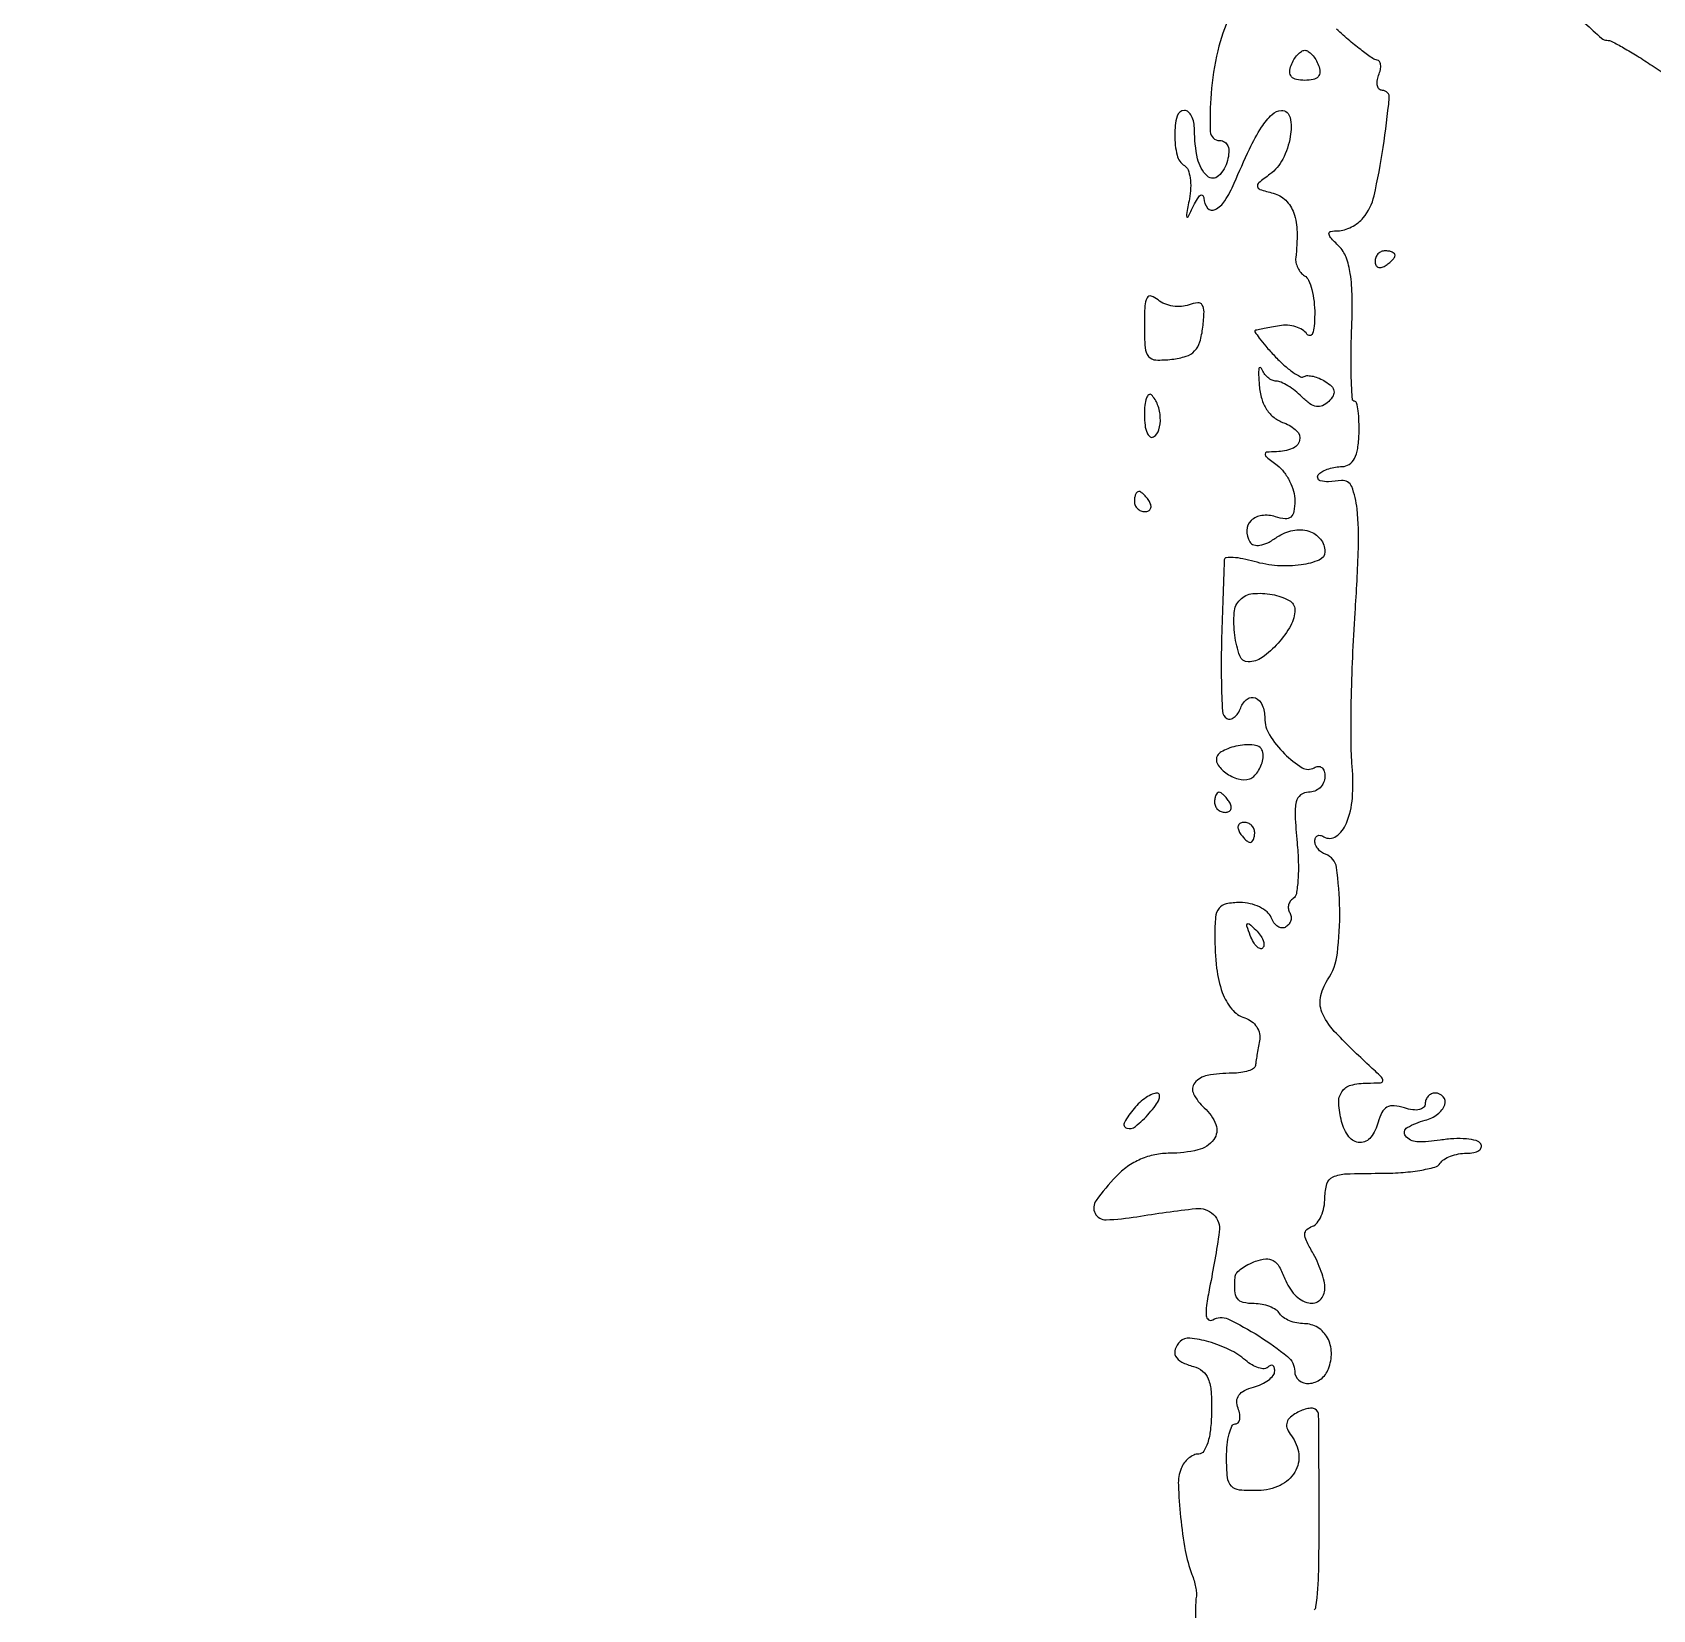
# Model space of a CAD drawing. Extents: x 0 to 4160, y 0 to 3120.
# Drawn here: x 1431.1 to 1592.7, y 1795.5 to 1952.8 of the extents above; entities that cross this region are included whole.
import ezdxf

# ---------------------------------------------------------------- set-up
doc = ezdxf.new("R2010")
doc.units = 0

msp = doc.modelspace()

# ---------------------------------------------------------------- linework, layer by layer
for points in [[(4159.499279, 606.274193, 0.000001), (4159.667734, 974.478125, 0.000057)], [(757.647081, 3119.740147, 0.000002), (520.492565, 3119.487217, 0.4139)], [(1964.75, 0.149832, 0.000016), (2717.930904, 0.232101, 0.000028), (3351.473438, 0.357111)], [(1584.280682, 1955.205322, 0.001581), (1587.584259, 1952.204133, 0.185668), (1588.115033, 1952, -0.118484), (1588.600513, 1951.883319, -0.009502), (1589.770447, 1951.25818, -0.012417), (1591.149096, 1950.44191, -0.009206), (1592.632487, 1949.474654, 0.017833), (1594.245923, 1948.461831, 0.015148)], [(1550.553172, 1954.403638, 0.058843), (1549.31445, 1950.953722, 0.036058), (1548.646087, 1946.678743, 0.032228), (1548.575964, 1942.902902, 0.400843), (1549.521258, 1942, -0.146151), (1550.012839, 1941.853174, -0.157137), (1550.326557, 1941.464095, -0.107739), (1550.423389, 1940.832807, -0.04837), (1550.289749, 1940, -0.136373), (1549.396551, 1938.464493, -0.401049), (1548.285219, 1938.453324, -0.153027), (1547.306087, 1940.186135, -0.052706), (1547, 1943.081787, 0.050159), (1546.926179, 1943.815806, 0.070137), (1546.70625, 1944.436525, 0.090276), (1546.381752, 1944.8541, 0.184582), (1546, 1945, 0.343681), (1545.254406, 1944.418865, 0.06191), (1545.02353, 1942.551241, 0.057192), (1545.25592, 1940.538072, 0.199598), (1546.00367, 1939.497732, -0.166123), (1546.353363, 1939.072289, -0.05338), (1546.560045, 1938.269833, -0.046466), (1546.612989, 1937.263426, -0.037615), (1546.488302, 1936.188715, 0.002496), (1546.193507, 1934.619574, 0.18577), (1546.240748, 1934.369403, 0.588173), (1546.369485, 1934.3754, 0.004863), (1546.914347, 1935.5, -0.024117), (1547.284406, 1936.19435, -0.099504), (1547.602458, 1936.545312, -0.382304), (1547.812845, 1936.525452, -0.17428), (1547.929715, 1936.25, 0.158097), (1548.309234, 1935.270839, 0.350064), (1549.042909, 1935.111416, 0.13524), (1550.034921, 1935.996233, 0.043885), (1550.961114, 1937.75, -0.010606), (1552.479329, 1941.155326, -0.033843), (1553.689954, 1943.328513, -0.052755), (1554.730832, 1944.612175, -0.198563), (1555.668909, 1945, -0.356896), (1556.530018, 1944.295627, -0.095005), (1556.54935, 1942.387998, -0.072069), (1555.799651, 1940.149696, -0.118636), (1554.515188, 1938.634764, 0.01222), (1553.409655, 1937.784153, 0.273358), (1553.27401, 1937.42033, 0.278856), (1553.528064, 1937.131078, 0.012606), (1554.85214, 1936.748917, -0.132348), (1556.089337, 1936.042278, -0.113781), (1556.890082, 1934.771001, -0.079809), (1557.227212, 1932.877819, -0.034958), (1557.091962, 1930.325407, 0.082717), (1557.112938, 1929.829006, 0.061612), (1557.291094, 1929.309489, 0.061323), (1557.591752, 1928.846479, 0.079872), (1557.97348, 1928.51639, -0.151958), (1558.368641, 1928.061835, -0.038913), (1558.693962, 1927.130977, -0.035995), (1558.915057, 1925.959054, -0.029836), (1558.984687, 1924.690983, -0.019972), (1558.93095, 1923.490613, -0.071499), (1558.758236, 1922.74434, -0.285509), (1558.500976, 1922.551037, -0.280173), (1558.209925, 1922.694574, 0.113821), (1557.773457, 1923.124493, 0.064506), (1557.093338, 1923.430124, 0.059219), (1556.287115, 1923.57284, 0.060355), (1555.475238, 1923.521085, -0.000115), (1554.687823, 1923.374547, -0.000143), (1553.955584, 1923.238666, -0.000116), (1553.34064, 1923.12488, -0.001083), (1553.075686, 1923.076511, 0.536209), (1553.014063, 1922.933954, 0.015906), (1553.457418, 1922.297154, 0.018511), (1554.11123, 1921.483686, 0.01004), (1554.971046, 1920.53082, 0.020831), (1555.907193, 1919.614031, 0.031471), (1556.800954, 1918.905401, 0.032335), (1557.555509, 1918.450215, 0.26381), (1557.943106, 1918.464837, -0.147906), (1558.293894, 1918.558114, -0.048904), (1558.827997, 1918.487459, -0.043683), (1559.438713, 1918.287402, -0.037443), (1560.039387, 1917.975658, -0.051766), (1560.661881, 1917.495509, -0.162098), (1560.906882, 1917.035008, -0.176494), (1560.816906, 1916.545682, -0.063626), (1560.377355, 1915.977355, -0.088314), (1559.772027, 1915.554975, -0.151917), (1559.167814, 1915.475043, -0.114998), (1558.505063, 1915.75446, -0.039375), (1557.707143, 1916.435714, 0.028633), (1557.035667, 1917.034393, 0.030276), (1556.312113, 1917.540491, 0.031764), (1555.63988, 1917.895886, 0.1061), (1555.154762, 1918, -0.110637), (1554.74104, 1918.09268, -0.066059), (1554.315286, 1918.367188, -0.061127), (1553.942554, 1918.772061, -0.063547), (1553.68451, 1919.25, 0.274702), (1553.537796, 1919.365396, 0.412369), (1553.418041, 1919.27399, 0.044528), (1553.38731, 1918.628932, 0.011156), (1553.454453, 1917.576349, 0.048659), (1553.702365, 1916.238717, 0.075566), (1554.1921, 1915.174654, 0.083641), (1554.931823, 1914.379155, 0.075268), (1555.917522, 1913.834807, -0.099581), (1557.184899, 1913.052844, -0.273448), (1557.469761, 1912.082778, -0.24348), (1556.751185, 1911.27315, -0.08733), (1555.190983, 1910.968197, 0.015166), (1554.191738, 1910.91906, 0.403678), (1554.030365, 1910.736541, 0.215958), (1554.177925, 1910.445142, 0.006842), (1555.25, 1909.607954, -0.068531), (1555.919831, 1908.93711, -0.04708), (1556.485938, 1908.021395, -0.047044), (1556.871221, 1907.014915, -0.067998), (1557, 1906.07237, -0.04063), (1556.912204, 1904.993707, -0.180122), (1556.60187, 1904.450252, -0.201395), (1556.037119, 1904.276761, -0.052023), (1555.084157, 1904.47329, 0.106735), (1553.710542, 1904.603715, 0.16367), (1552.639896, 1904.096453, 0.194311), (1552.206071, 1903.12508, 0.148519), (1552.506628, 1901.989276, 0.181113), (1552.917384, 1901.671223, 0.118273), (1553.522132, 1901.631807, 0.076228), (1554.309686, 1901.895006, 0.034093), (1555.247495, 1902.460799, -0.104221), (1556.804021, 1903.124988, -0.124374), (1558.39302, 1903.042527, -0.149372), (1559.555403, 1902.254314, -0.171237), (1560, 1900.994187, -0.305277), (1559.440945, 1900.163868, -0.061864), (1557.634136, 1899.679228, -0.052539), (1555.281961, 1899.60038, -0.052003), (1552.956568, 1900.012456, 0.020317), (1551.820854, 1900.288785, 0.035485), (1550.86056, 1900.411501, 0.043124), (1550.167972, 1900.390695, 0.369254), (1549.972998, 1900.180194, 0.002498), (1549.706551, 1892.500544, 0.011286), (1549.674635, 1888.015271, 0.011366), (1549.786546, 1885.085966, 0.243738), (1550.217431, 1884.36562, 0.18837), (1550.567864, 1884.301418, 0.11581), (1550.955677, 1884.47543, 0.084258), (1551.324408, 1884.870987, 0.053999), (1551.611848, 1885.430874, -0.135993), (1552.254421, 1886.299827, -0.274479), (1553.069877, 1886.404755, -0.20078), (1553.758091, 1885.690329, -0.092871), (1554, 1884.39917, 0.140685), (1554.480048, 1882.726825, 0.056056), (1555.977472, 1880.840869, 0.057959), (1557.720733, 1879.454221, 0.284778), (1558.92341, 1879.452665, -0.125389), (1559.333045, 1879.581222, -0.189064), (1559.684058, 1879.465253, -0.14849), (1559.920462, 1879.106898, -0.072209), (1560, 1878.559017, -0.103501), (1559.875525, 1877.964133, -0.098888), (1559.522001, 1877.457961, -0.096833), (1558.99389, 1877.118766, -0.094748), (1558.372771, 1877, 0.163951), (1557.583068, 1876.733902, 0.176076), (1557.143538, 1876.051479, 0.069237), (1557.026629, 1874.685289, 0.010727), (1557.228854, 1871.970072, -0.016997), (1557.350519, 1870.003959, -0.024395), (1557.313927, 1868.259303, -0.022011), (1557.155822, 1866.875565, -0.218229), (1556.839771, 1866.400973, 0.097797), (1556.547454, 1866.129443, 0.097644), (1556.3801, 1865.76703, 0.098231), (1556.36338, 1865.370067, 0.100294), (1556.5, 1865, -0.104919), (1556.633458, 1864.628053, -0.099144), (1556.608404, 1864.225866, -0.096456), (1556.428501, 1863.855496, -0.093453), (1556.121097, 1863.574842, -0.157716), (1555.728896, 1863.478565, -0.122565), (1555.308894, 1863.61591, -0.09613), (1554.923314, 1863.976296, -0.065363), (1554.63617, 1864.505744, 0.125641), (1554.230894, 1865.077797, 0.064059), (1553.487612, 1865.561062, 0.05746), (1552.542127, 1865.888895, 0.054797), (1551.531385, 1866, 0.047397), (1550.162043, 1865.869903, 0.182548), (1549.446065, 1865.430378, 0.141739), (1549.096154, 1864.547946, 0.025033), (1549.013655, 1862.75, 0.026668), (1549.203272, 1859.457374, 0.059516), (1549.77363, 1857.018587, 0.085345), (1550.711793, 1855.375903, 0.144564), (1552.013975, 1854.495565, -0.084658), (1552.691015, 1854.146316, -0.088744), (1553.201235, 1853.597109, -0.09189), (1553.477199, 1852.922546, -0.09911), (1553.482516, 1852.212445, 0.003382), (1553.350763, 1851.501822, 0.003288), (1553.227336, 1850.782718, 0.003244), (1553.127091, 1850.149148, 0.012193), (1553.076511, 1849.75, -0.235439), (1552.893223, 1849.460309, -0.056665), (1552.361538, 1849.215814, -0.046308), (1551.61733, 1849.045285, -0.031485), (1550.75, 1848.984687, 0.04216), (1548.274135, 1848.75857, 0.18174), (1547.023884, 1848.017772, 0.294885), (1546.91, 1846.914111, 0.091388), (1547.972834, 1845.524584, -0.116887), (1549.124293, 1843.850548, -0.259922), (1548.917089, 1842.367254, -0.173659), (1547.330592, 1841.328908, -0.058977), (1544.551869, 1841, 0.050268), (1543.047407, 1840.848364, 0.051426), (1541.615515, 1840.39967, 0.051564), (1540.308712, 1839.669616, 0.051071), (1539.174314, 1838.685549, 0.030656), (1537.186929, 1836.291735, 0.28452), (1537.087678, 1835.008873, 0.290216), (1538.187442, 1834.366414, 0.031456), (1541.25, 1834.670907, -0.012391), (1547.136406, 1835.483681, -0.224788), (1548.885097, 1834.885106, -0.239724), (1549.466405, 1833.177991, -0.014064), (1548.507034, 1827.605441, 0.012514), (1548.19258, 1825.812178, 0.061667), (1548.166575, 1824.787842, 0.228542), (1548.406149, 1824.394587, 0.289678), (1548.822468, 1824.390279, -0.254822), (1550.330506, 1824.472627, -0.029355), (1553.409824, 1822.777715, -0.030041), (1556.277751, 1820.721954, -0.223334), (1556.987621, 1819.25, 0.222192), (1557.417711, 1818.353203, 0.192396), (1558.420483, 1818.036199, 0.144833), (1559.596754, 1818.481136, 0.139672), (1560.361626, 1819.5, 0.096947), (1560.643998, 1821.114764, 0.11841), (1560.256905, 1822.594306, 0.132723), (1559.289084, 1823.62176, 0.138723), (1557.952028, 1824, -0.049465), (1557.20465, 1824.074119, -0.04742), (1556.475222, 1824.29375, -0.051141), (1555.869062, 1824.616623, -0.106804), (1555.5, 1825, 0.111412), (1555.123976, 1825.383556, 0.050262), (1554.49335, 1825.70625, 0.046318), (1553.729296, 1825.925923, 0.046881), (1552.940983, 1826, -0.054553), (1551.847735, 1826.119636, -0.190458), (1551.270679, 1826.509699, -0.143659), (1551.02261, 1827.271984, -0.027168), (1551.059667, 1828.75, -0.17469), (1551.212503, 1829.087445, -0.042602), (1551.681309, 1829.494059, -0.038554), (1552.332513, 1829.895337, -0.030226), (1553.092107, 1830.229776, -0.066212), (1554.106919, 1830.458928, -0.158927), (1554.849588, 1830.288664, -0.129569), (1555.445186, 1829.677513, -0.03789), (1556.007689, 1828.479776, 0.096053), (1556.997145, 1826.883321, 0.14781), (1558.388498, 1826.066336, 0.253737), (1559.503586, 1826.362418, 0.206428), (1560, 1827.513569, 0.059103), (1559.913598, 1828.241959, 0.023865), (1559.632812, 1829.20442, 0.023213), (1559.2285, 1830.222603, 0.027242), (1558.75, 1831.144222, -0.021008), (1558.152623, 1832.260569, -0.112809), (1558, 1832.928426, -0.209739), (1558.19751, 1833.378558, -0.099419), (1558.75, 1833.713987, 0.141837), (1559.228987, 1834.06267, 0.062308), (1559.632812, 1834.743588, 0.054557), (1559.907344, 1835.62532, 0.048246), (1560, 1836.583333, -0.073591), (1560.201783, 1837.946883, -0.218107), (1560.81286, 1838.63896, -0.095849), (1562.119586, 1838.940612, -0.008939), (1565.440983, 1839, 0.017115), (1567.570094, 1839.072902, 0.023783), (1569.465225, 1839.29375, 0.021638), (1570.967949, 1839.60908, 0.194165), (1571.5, 1840, -0.113876), (1571.879804, 1840.383658, -0.049743), (1572.523987, 1840.70625, -0.045713), (1573.307139, 1840.925948, -0.045566), (1574.118034, 1841, 0.045836), (1574.844084, 1841.066699, 0.09978), (1575.36094, 1841.274408, 0.177797), (1575.588229, 1841.581048, 0.213017), (1575.540694, 1841.934156, 0.194891), (1575.096368, 1842.259665, 0.039173), (1574.110205, 1842.427935, 0.036053), (1572.857101, 1842.451275, 0.026863), (1571.481677, 1842.303314, -0.046496), (1569.168206, 1842.14587, -0.230178), (1568.041439, 1842.728831, -0.449444), (1568.212759, 1843.557311, -0.066679), (1570, 1844.289749, 0.097331), (1571.23531, 1844.886211, 0.144351), (1571.948633, 1845.843889, 0.273809), (1571.804088, 1846.633543, 0.217128), (1571, 1847, 0.105903), (1570.618454, 1846.918269, 0.09931), (1570.29375, 1846.686455, 0.096189), (1570.076092, 1846.340076, 0.092573), (1570, 1845.932612, -0.209076), (1569.838231, 1845.562657, -0.138548), (1569.419022, 1845.349174, -0.0851), (1568.758505, 1845.33207, -0.04088), (1567.929827, 1845.522272, 0.053151), (1566.90011, 1845.732218, 0.150075), (1566.18889, 1845.585826, 0.150834), (1565.68459, 1845.066231, 0.05387), (1565.313196, 1844.08966, -0.100055), (1564.579108, 1842.590041, -0.239189), (1563.492274, 1842.069633, -0.23159), (1562.401806, 1842.634773, -0.09572), (1561.664869, 1844.173541, -0.049318), (1561.377539, 1845.986014, -0.162913), (1561.689246, 1847.137684, -0.18295), (1562.599045, 1847.789379, -0.065013), (1564.212027, 1848, 0.010917), (1565.560143, 1848.029439, 0.370403), (1565.776989, 1848.232725, 0.231536), (1565.652603, 1848.57683, 0.005746), (1564.40301, 1849.758315, -0.013406), (1561.144197, 1852.935463, -0.079994), (1559.785552, 1854.872665, -0.157878), (1559.558443, 1856.498265, -0.101769), (1560.264953, 1858.281616, 0.114989), (1561.243872, 1860.954516, 0.034527), (1561.475242, 1865.310225, 0.029897), (1561.157804, 1869.493705, 0.285806), (1560.064981, 1870.811673, -0.076196), (1559.657915, 1871.020423, -0.067579), (1559.312838, 1871.348994, -0.070367), (1559.079726, 1871.742833, -0.098804), (1559, 1872.14235, -0.103459), (1559.068869, 1872.471621, -0.179134), (1559.260466, 1872.67045, -0.165659), (1559.548069, 1872.705442, -0.086795), (1559.886693, 1872.570027, 0.301986), (1561.116879, 1872.610616, 0.142603), (1562.145903, 1873.914925, 0.076428), (1562.738486, 1876.421973, 0.04221), (1562.723273, 1879.576826, -0.021242), (1562.606529, 1882.07407, -0.00583), (1562.635764, 1886.012792, -0.005882), (1562.773611, 1890.480386, -0.006106), (1563.015476, 1894.88791, 0.008421), (1563.339015, 1901.328615, 0.033927), (1563.203338, 1905.262071, 0.066173), (1562.670945, 1907.49102, 0.347867), (1561.660105, 1908.0896, -0.022332), (1560.362714, 1907.972186, -0.081463), (1559.544464, 1908.068335, -0.282031), (1559.285723, 1908.350864, -0.249251), (1559.403913, 1908.737246, -0.081247), (1559.798872, 1909.021159, -0.037072), (1560.388997, 1909.261672, -0.035449), (1561.06273, 1909.427997, -0.040796), (1561.722109, 1909.487246, 0.144983), (1562.430459, 1909.703285, 0.128567), (1562.946487, 1910.278655, 0.081536), (1563.268143, 1911.273762, 0.029918), (1563.40153, 1912.750073, 0.015808), (1563.399879, 1913.996044, 0.026039), (1563.310463, 1915.045416, 0.024107), (1563.162522, 1915.834747, 0.347406), (1562.953238, 1916.000073, -0.395437), (1562.741438, 1916.198575, -0.005911), (1562.643738, 1918.045813, -0.012265), (1562.606665, 1920.293975, -0.007353), (1562.667414, 1922.964395, 0.011553), (1562.716733, 1926.402377, 0.035037), (1562.532674, 1928.733131, 0.053285), (1562.109246, 1930.355352, 0.1063), (1561.392748, 1931.464395, -0.011818), (1560.562981, 1932.334342, -0.172115), (1560.401135, 1932.72011, -0.384322), (1560.579606, 1932.941946, -0.03989), (1561.306127, 1933, 0.074243), (1561.939631, 1933.094588, 0.044558), (1562.645786, 1933.381135, 0.043558), (1563.313008, 1933.80094, 0.057415), (1563.831925, 1934.297482, 0.118835), (1564.900265, 1936.474753, 0.017596), (1565.804619, 1941.323028, 0.012128), (1566.423081, 1946.246208, 0.444029), (1565.741624, 1947, -0.187372), (1565.426037, 1947.122567, -0.146481), (1565.235814, 1947.440625, -0.098904), (1565.211086, 1947.925593, -0.055102), (1565.361626, 1948.5, 0.041058), (1565.530263, 1949.077015, 0.074012), (1565.557054, 1949.567986, 0.117134), (1565.445446, 1949.897639, 0.247467), (1565.218615, 1950.029313, -0.143009), (1564.788181, 1950.174281, -0.009591), (1563.725863, 1950.945804, -0.013182), (1562.483145, 1951.937822, -0.00946), (1561.146026, 1953.108118)], [(1558.954359, 1795.463056, 0.174493), (1559.105822, 1795.75, 0.031415), (1559.387866, 1799.388525, 0.004647), (1559.42664, 1806.762143, 0.001079), (1559.376465, 1814.861667, 0.257705), (1559.026176, 1815.483822, 0.148736), (1558.691205, 1815.572311, 0.048638), (1558.179412, 1815.503193, 0.043454), (1557.593555, 1815.310155, 0.037124), (1557.016556, 1815.010232, 0.065188), (1556.439727, 1814.540168, 0.149346), (1556.193159, 1814.042923, 0.145749), (1556.263704, 1813.484329, 0.061023), (1556.655501, 1812.826215, -0.137446), (1557.396406, 1811.001468, -0.165464), (1557.002646, 1809.20215, -0.147482), (1555.529863, 1807.872027, -0.104579), (1553.35, 1807.354057, -0.027165), (1551.495213, 1807.408657, -0.1826), (1550.678392, 1807.798168, -0.169915), (1550.291007, 1808.647333, -0.022849), (1550.2, 1810.637821, -0.024398), (1550.262908, 1811.926283, -0.038832), (1550.455156, 1813.01236, -0.045846), (1550.73267, 1813.785919, -0.291543), (1551.068615, 1814, 0.216945), (1551.349146, 1814.127732, 0.13704), (1551.506267, 1814.458149, 0.087192), (1551.50503, 1814.962047, 0.047538), (1551.338735, 1815.559655, -0.099857), (1551.217971, 1816.274517, -0.14976), (1551.420987, 1816.869135, -0.120177), (1551.97002, 1817.336542, -0.052619), (1552.870119, 1817.676286, 0.043425), (1553.685121, 1817.966945, 0.054306), (1554.374348, 1818.378099, 0.064396), (1554.84659, 1818.840615, 0.168361), (1555, 1819.283298, 0.067564), (1554.95188, 1819.637779, 0.198275), (1554.803526, 1819.828411, 0.237961), (1554.586382, 1819.839446, 0.092497), (1554.331152, 1819.664485, -0.19733), (1553.958631, 1819.508851, -0.076294), (1553.394314, 1819.591949, -0.060091), (1552.735558, 1819.884975, -0.043075), (1552.081152, 1820.356789, 0.064873), (1550.485816, 1821.404745, 0.04322), (1548.44019, 1822.187014, 0.041982), (1546.527882, 1822.564615, 0.227937), (1545.557905, 1822.224571, 0.108122), (1545.072799, 1821.467725, 0.214634), (1545.120428, 1820.771131, 0.154176), (1545.726627, 1820.178911, 0.053053), (1546.8868, 1819.739854, -0.106923), (1547.803158, 1819.275741, -0.129513), (1548.370117, 1818.500349, -0.078085), (1548.651521, 1817.229463, -0.020134), (1548.697426, 1815.123222, -0.023217), (1548.58717, 1813.426699, -0.047445), (1548.314388, 1812.12223, -0.068089), (1547.917485, 1811.272398, -0.254782), (1547.417615, 1811, 0.105721), (1546.916141, 1810.892769, 0.066601), (1546.404963, 1810.576314, 0.062408), (1545.961956, 1810.109104, 0.067038), (1545.660502, 1809.557665, 0.101067), (1545.388194, 1807.921897, 0.016446), (1545.61248, 1804.694397, 0.019095), (1546.081778, 1801.375137, 0.04667), (1546.744012, 1799, -0.02063), (1546.953574, 1798.37586, -0.021075), (1547.109302, 1797.740975, -0.021399), (1547.197275, 1797.180172, -0.077486), (1547.182206, 1796.820341, 0.043336), (1547.124566, 1796.297975, 0.000464), (1547.043552, 1792.67437, 0.001466)]]:
    msp.add_lwpolyline(points, format="xyb")
for points in [[(1559.361626, 1949.5, -0.085294), (1559.493009, 1948.839083, -0.193133), (1559.318581, 1948.369294, -0.157005), (1558.829379, 1948.087733, -0.052744), (1558, 1948, -0.052744), (1557.170621, 1948.087733, -0.157005), (1556.681419, 1948.369294, -0.193133), (1556.506991, 1948.839083, -0.085294), (1556.638374, 1949.5, -0.042592), (1556.916706, 1950.073933, -0.050144), (1557.275788, 1950.559375, -0.057515), (1557.657423, 1950.893294, -0.152135), (1558, 1951, -0.152135), (1558.342577, 1950.893294, -0.057515), (1558.724212, 1950.559375, -0.050144), (1559.083294, 1950.073933, -0.042592)], [(1565, 1929.940983, 0.108972), (1565.078288, 1929.586039, 0.182303), (1565.29375, 1929.3746, 0.161196), (1565.6179, 1929.343488, 0.082592), (1566, 1929.5, 0.029505), (1566.382774, 1929.768994, 0.035638), (1566.70625, 1930.066025, 0.038439), (1566.934461, 1930.34829, 0.151918), (1567, 1930.559017, 0.210953), (1566.92554, 1930.727648, 0.081139), (1566.70625, 1930.870461, 0.061769), (1566.382849, 1930.967655, 0.042167), (1566, 1931, 0.105053), (1565.618444, 1930.918938, 0.099167), (1565.29375, 1930.688914, 0.09642), (1565.076123, 1930.345238, 0.093332)], [(1542, 1923.556022, 0.016381), (1542.072561, 1921.341772, 0.155885), (1542.414927, 1920.471484, 0.218068), (1543.14171, 1920.113839, 0.035627), (1544.75, 1920.183578, 0.047312), (1546.151867, 1920.481074, 0.126039), (1547.01482, 1921.015419, 0.121347), (1547.533636, 1921.912979, 0.042252), (1547.829697, 1923.387572, 0.018612), (1547.947087, 1924.919742, 0.149038), (1547.769428, 1925.596696, 0.285822), (1547.314593, 1925.822865, 0.067869), (1546.452949, 1925.620319, -0.0751), (1545.698358, 1925.454356, -0.055741), (1544.844379, 1925.492635, -0.056022), (1544.025015, 1925.717715, -0.078337), (1543.373252, 1926.105192, 0.096178), (1542.687738, 1926.480543, 0.361027), (1542.265828, 1926.310196, 0.112405), (1542.045437, 1925.514667, 0.011598)], [(1542, 1914.60765, 0.03202), (1542.064518, 1913.601221, 0.067757), (1542.267587, 1912.848013, 0.13067), (1542.566257, 1912.462001, 0.310977), (1542.910933, 1912.444954, 0.187217), (1543.452948, 1913.162288, 0.082243), (1543.589151, 1914.364571, 0.075716), (1543.324014, 1915.656243, 0.108371), (1542.695611, 1916.637722, 0.380548), (1542.434082, 1916.652947, 0.143875), (1542.204336, 1916.328328, 0.058498), (1542.04822, 1915.607391, 0.024102)], [(1541, 1906, 0.105053), (1541.081062, 1905.618444, 0.099167), (1541.311086, 1905.29375, 0.09642), (1541.654762, 1905.076123, 0.093332), (1542.059017, 1905, 0.108972), (1542.413961, 1905.078288, 0.182303), (1542.6254, 1905.29375, 0.161196), (1542.656512, 1905.6179, 0.082592), (1542.5, 1906, 0.029505), (1542.231006, 1906.382774, 0.035638), (1541.933975, 1906.70625, 0.038439), (1541.65171, 1906.934461, 0.151918), (1541.440983, 1907, 0.210953), (1541.272352, 1906.92554, 0.081139), (1541.129539, 1906.70625, 0.061769), (1541.032345, 1906.382849, 0.042167)], [(1557, 1895.203741, -0.127617), (1556.592392, 1893.632752, -0.055575), (1555.332794, 1891.863744, -0.055858), (1553.748911, 1890.448006, -0.15569), (1552.345012, 1890, -0.319628), (1551.506354, 1890.59712, -0.051208), (1551.018799, 1892.669987, -0.050101), (1550.954431, 1894.922725, -0.180381), (1551.541667, 1896.208333, -0.172865), (1552.809479, 1896.809927, -0.070797), (1554.740307, 1896.73139, -0.076514), (1556.435635, 1896.141704, -0.277654)], [(1549.295841, 1880.669664, 0.279336), (1549.288575, 1879.842918, 0.102354), (1550.109365, 1878.943996, 0.086299), (1551.354736, 1878.335284, 0.148345), (1552.5, 1878.349122, 0.112267), (1552.905837, 1878.587031, 0.054793), (1553.297976, 1879.04557, 0.050375), (1553.618619, 1879.636207, 0.051316), (1553.812259, 1880.275407, 0.092586), (1553.817181, 1880.982446, 0.182608), (1553.533016, 1881.45767, 0.139872), (1552.935374, 1881.705224, 0.047523), (1551.986215, 1881.724008, 0.036146), (1551.127224, 1881.596428, 0.038468), (1550.313868, 1881.347852, 0.041609), (1549.655446, 1881.024364, 0.119915)], [(1549, 1876, 0.105053), (1549.081062, 1875.618444, 0.099167), (1549.311086, 1875.29375, 0.09642), (1549.654762, 1875.076123, 0.093332), (1550.059017, 1875, 0.108972), (1550.413961, 1875.078288, 0.182303), (1550.6254, 1875.29375, 0.161196), (1550.656512, 1875.6179, 0.082592), (1550.5, 1876, 0.029505), (1550.231006, 1876.382774, 0.035638), (1549.933975, 1876.70625, 0.038439), (1549.65171, 1876.934461, 0.151918), (1549.440983, 1877, 0.210953), (1549.272352, 1876.92554, 0.081139), (1549.129539, 1876.70625, 0.061769), (1549.032345, 1876.382849, 0.042167)], [(1551.5, 1873, 0.029505), (1551.768994, 1872.617226, 0.035638), (1552.066025, 1872.29375, 0.038439), (1552.34829, 1872.065539, 0.151918), (1552.559017, 1872, 0.210953), (1552.727648, 1872.07446, 0.081139), (1552.870461, 1872.29375, 0.061769), (1552.967655, 1872.617151, 0.042167), (1553, 1873, 0.105053), (1552.918938, 1873.381556, 0.099167), (1552.688914, 1873.70625, 0.09642), (1552.345238, 1873.923877, 0.093332), (1551.940983, 1874, 0.108972), (1551.586039, 1873.921712, 0.182303), (1551.3746, 1873.70625, 0.161196), (1551.343488, 1873.3821, 0.082592)], [(1553.806872, 1861.473539, -0.278911), (1553.538684, 1861.40751, -0.120343), (1553.210949, 1861.604915, -0.070189), (1552.866277, 1862.059266, -0.036269), (1552.564293, 1862.706872, -0.008399), (1552.21821, 1863.663782, -0.286372), (1552.270328, 1863.888819, -0.400052), (1552.463552, 1863.893514, -0.011214), (1553.124088, 1863.266667, -0.043285), (1553.558688, 1862.753423, -0.063152), (1553.837219, 1862.231185, -0.082976), (1553.927901, 1861.779789, -0.20742)], [(1540.979944, 1845.475834, 0.045266), (1540.013973, 1844.070684, 0.475211), (1540.237032, 1843.504768, 0.255106), (1541.115534, 1843.67505, 0.03607), (1542.494452, 1844.993869, 0.026836), (1543.120443, 1845.764969, 0.064121), (1543.473356, 1846.410699, 0.150719), (1543.503274, 1846.820241, 0.349393), (1543.277432, 1847, 0.107497), (1542.792906, 1846.894612, 0.03937), (1542.176621, 1846.552276, 0.0368), (1541.540213, 1846.059062, 0.036315)]]:
    msp.add_lwpolyline(points, format="xyb", close=True)

doc.saveas('drawing.dxf')
